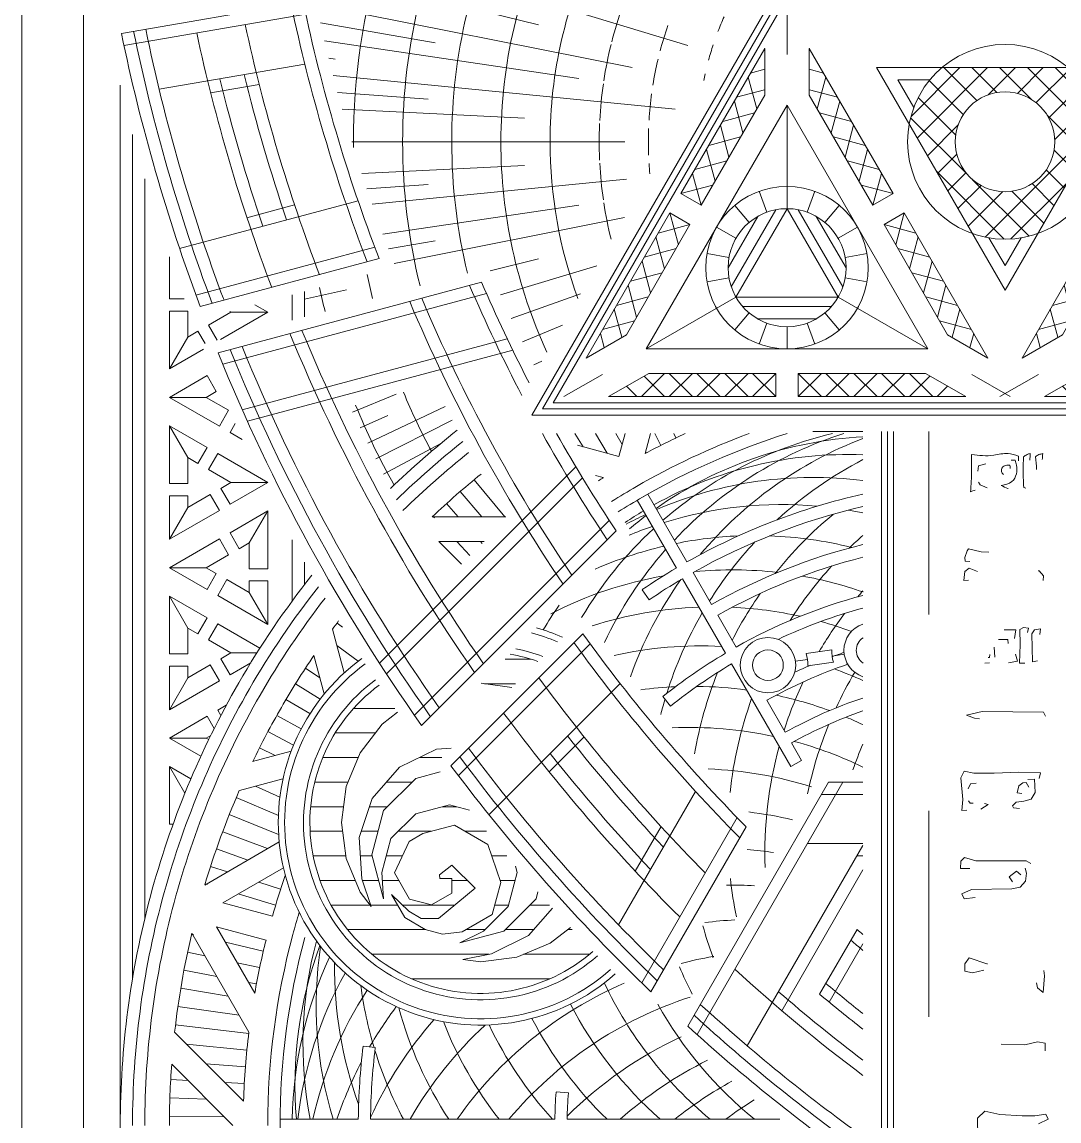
# Model space of a CAD drawing. Header units: inches. Extents: x -51 to 152, y -16 to 48.
# Drawn here: x 5.75 to 7.069, y -1.244 to 0.152 of the extents above; entities that cross this region are included whole.
import ezdxf

# ---------------------------------------------------------------- set-up
doc = ezdxf.new("R2010")
doc.units = ezdxf.units.IN
doc.header["$MEASUREMENT"] = 0
doc.layers.add('NOPLOT', color=40, linetype='Continuous', lineweight=5)

# ---------------------------------------------------------------- blocks, each defined once
blk = doc.blocks.new('Outline')
at = {"layer": 'NOPLOT', "color": 1}
blk.add_line((-1.25, 0), (-1.25, 2.3125), dxfattribs=at)
blk = doc.blocks.new('BG')
at = {"layer": 'NOPLOT'}
for p, q in [((-3.1484, 0.3403), (-3.1484, -1.2589)), ((-2.3798, 0.1223), (-2.7729, 0.2416)), ((-2.8671, 0.2231), (-2.5699, 0.1486)), ((-2.4506, 0.0943), (-2.8522, 0.1742)), ((-2.8471, 0.1511), (-2.7013, 0.1258)), ((-2.8419, 0.1284), (-2.5184, 0.0804)), ((-2.8365, 0.1061), (-2.8284, 0.1051)), ((-2.3959, 0.0413), (-2.8309, 0.0842)), ((-3.1015, 0.072), (-3.1015, 0)), ((-2.8252, 0.0626), (-2.7101, 0.0541)), ((-2.8193, 0.0414), (-2.5875, 0.03)), ((-3.0859, 0.0093), (-3.0859, 0)), ((-2.4599, 0), (-2.8071, 0)), ((-3.1015, -1.4626), (-3.1015, 0)), ((-3.0859, -1.0632), (-3.0859, 0)), ((-2.7944, -0.0402), (-2.5875, -0.03)), ((-3.0703, -0.9867), (-3.0703, -0.047)), ((-2.7879, -0.0598), (-2.7101, -0.0541)), ((-2.4576, -0.0474), (-2.7812, -0.0793)), ((-2.7675, -0.1173), (-2.5184, -0.0804)), ((-2.4602, -0.0962), (-2.7533, -0.1545)), ((-2.7604, -0.136), (-2.7013, -0.1258)), ((-3.039, -0.1463), (-3.039, -0.1997)), ((-2.6312, -0.164), (-2.5699, -0.1486)), ((-2.4956, -0.1575), (-2.6179, -0.1946)), ((-2.8828, -0.2267), (-2.8828, -0.1943)), ((-2.8671, -0.2), (-2.814, -0.1881)), ((-2.8671, -0.2225), (-2.8671, -0.1901)), ((-2.6043, -0.2246), (-2.5161, -0.1931)), ((-3.039, -0.1997), (-3.0202, -0.1997)), ((-2.914, -0.2165), (-2.9304, -0.2071)), ((-3.039, -0.2153), (-3.039, -0.2887)), ((-3.039, -0.2153), (-3.0156, -0.2153)), ((-3.0156, -0.2153), (-3.0156, -0.2481)), ((-2.9893, -0.2329), (-2.9609, -0.2165)), ((-2.9739, -0.2511), (-2.914, -0.2165)), ((-2.9609, -0.2165), (-2.9624, -0.2156)), ((-2.9609, -0.2165), (-2.914, -0.2165)), ((-2.9781, -0.2522), (-2.9893, -0.2329)), ((-2.5392, -0.2331), (-2.5902, -0.2542)), ((-3.0156, -0.2481), (-3.039, -0.2887)), ((-3.0156, -0.2481), (-3.0028, -0.2407)), ((-2.9937, -0.2564), (-3.0028, -0.2407)), ((-3.039, -0.2887), (-2.9957, -0.2637)), ((-2.5758, -0.2834), (-2.5655, -0.2786)), ((-3.039, -0.3248), (-2.9911, -0.2971)), ((-2.9911, -0.2971), (-2.9794, -0.3174)), ((-2.9921, -0.3248), (-2.9794, -0.3174)), ((-2.7507, -0.3207), (-2.8064, -0.3438)), ((-2.9755, -0.3614), (-3.039, -0.3248)), ((-2.9921, -0.3248), (-3.039, -0.3248)), ((-2.9637, -0.3412), (-2.9921, -0.3248)), ((-2.9755, -0.3614), (-2.9637, -0.3412)), ((-2.7965, -0.3635), (-2.7612, -0.3478)), ((-2.7866, -0.3832), (-2.6882, -0.3366)), ((-3.039, -0.4342), (-3.039, -0.3608)), ((-3.039, -0.3608), (-2.9911, -0.3885)), ((-3.0156, -0.4014), (-3.039, -0.3608)), ((-2.9619, -0.3693), (-2.9555, -0.3582)), ((-2.7767, -0.4028), (-2.6794, -0.3538)), ((-2.9464, -0.3782), (-2.9619, -0.3693)), ((-2.5235, -0.3708), (-2.5131, -0.3876)), ((-2.4971, -0.3708), (-2.4822, -0.3958)), ((-2.4713, -0.3708), (-2.4634, -0.3849)), ((-2.4674, -0.3998), (-2.4596, -0.3708)), ((-2.434, -0.3961), (-2.4272, -0.3708)), ((-2.4217, -0.3708), (-2.414, -0.3859)), ((-2.3977, -0.3708), (-2.395, -0.3763)), ((-2.9911, -0.3885), (-3.0028, -0.4088)), ((-2.694, -0.3835), (-2.7669, -0.4225)), ((-2.4674, -0.3998), (-2.5203, -0.3856)), ((-3.0156, -0.4342), (-3.0156, -0.4014)), ((-3.0156, -0.4014), (-3.0028, -0.4088)), ((-2.9776, -0.3963), (-2.9893, -0.4166)), ((-2.9776, -0.3963), (-2.914, -0.433)), ((-2.4336, -0.3945), (-2.433, -0.3955)), ((-2.9893, -0.4166), (-2.9609, -0.433)), ((-2.6514, -0.4294), (-2.6126, -0.4766)), ((-2.4873, -0.4268), (-2.4974, -0.4241)), ((-2.4889, -0.4264), (-2.4883, -0.4274)), ((-3.039, -0.4342), (-3.0156, -0.4342)), ((-2.9609, -0.433), (-2.9736, -0.4404)), ((-2.9619, -0.4607), (-2.9736, -0.4404)), ((-2.914, -0.433), (-2.9619, -0.4607)), ((-2.9609, -0.433), (-2.914, -0.433)), ((-2.6693, -0.4444), (-2.6416, -0.4766)), ((-3.039, -0.5052), (-3.039, -0.4498)), ((-3.039, -0.4498), (-3.0156, -0.4498)), ((-2.9872, -0.4482), (-3.0156, -0.4646)), ((-3.0156, -0.4646), (-3.0156, -0.4498)), ((-2.9755, -0.4685), (-2.9872, -0.4482)), ((-2.6868, -0.4598), (-2.6717, -0.4766)), ((-3.0156, -0.4646), (-3.039, -0.5052)), ((-2.9755, -0.4685), (-3.039, -0.5052)), ((-2.914, -0.4691), (-2.9619, -0.4968)), ((-2.9374, -0.5097), (-2.914, -0.4691)), ((-2.914, -0.5425), (-2.914, -0.4691)), ((-2.705, -0.4766), (-2.6113, -0.4766)), ((-2.704, -0.4756), (-2.7018, -0.478)), ((-2.9619, -0.4968), (-2.9502, -0.5171)), ((-2.9755, -0.5046), (-3.039, -0.5413)), ((-2.9755, -0.5046), (-2.9637, -0.5249)), ((-2.9374, -0.5097), (-2.9502, -0.5171)), ((-2.9374, -0.5425), (-2.9374, -0.5097)), ((-2.8828, -0.5834), (-2.8828, -0.5057)), ((-2.6678, -0.5366), (-2.6966, -0.5079)), ((-2.6966, -0.5079), (-2.639, -0.5079)), ((-2.6737, -0.5079), (-2.6569, -0.5257)), ((-2.6436, -0.5079), (-2.6415, -0.5103)), ((-2.9637, -0.5249), (-2.9921, -0.5413)), ((-3.039, -0.5413), (-2.9911, -0.5689)), ((-2.9921, -0.5413), (-3.039, -0.5413)), ((-2.9921, -0.5413), (-2.9794, -0.5486)), ((-2.914, -0.5425), (-2.9374, -0.5425)), ((-2.8671, -0.5627), (-2.8671, -0.5343)), ((-2.9911, -0.5689), (-2.9794, -0.5486)), ((-2.9776, -0.5767), (-2.9658, -0.5564)), ((-2.9658, -0.5564), (-2.9374, -0.5728)), ((-2.9374, -0.5728), (-2.9374, -0.5581)), ((-2.914, -0.5581), (-2.9374, -0.5581)), ((-2.914, -0.6134), (-2.914, -0.5581)), ((-3.039, -0.6507), (-3.039, -0.5774)), ((-3.039, -0.5774), (-2.9911, -0.605)), ((-3.0156, -0.6179), (-3.039, -0.5774)), ((-2.9776, -0.5767), (-2.914, -0.6134)), ((-2.9374, -0.5728), (-2.914, -0.6134)), ((-2.9911, -0.605), (-3.0028, -0.6253)), ((-2.9776, -0.6128), (-2.9893, -0.6331)), ((-2.9776, -0.6128), (-2.9241, -0.6437)), ((-2.8259, -0.6118), (-2.819, -0.617)), ((-3.0156, -0.6507), (-3.0156, -0.6179)), ((-3.0156, -0.6179), (-3.0028, -0.6253)), ((-2.8169, -0.675), (-2.8317, -0.6195)), ((-2.9893, -0.6331), (-2.9609, -0.6495)), ((-2.8262, -0.6403), (-2.7988, -0.66)), ((-3.039, -0.6507), (-3.0156, -0.6507)), ((-2.9609, -0.6495), (-2.9736, -0.6569)), ((-2.9609, -0.6495), (-2.9278, -0.6495)), ((-2.8421, -0.7016), (-2.8552, -0.6527)), ((-3.039, -0.7217), (-3.039, -0.6664)), ((-3.039, -0.6664), (-3.0156, -0.6664)), ((-2.9872, -0.6647), (-3.0156, -0.6811)), ((-3.0156, -0.6811), (-3.0156, -0.6664)), ((-2.9755, -0.685), (-2.9872, -0.6647)), ((-2.9619, -0.6772), (-2.9736, -0.6569)), ((-2.9356, -0.662), (-2.9619, -0.6772)), ((-2.8661, -0.6691), (-2.8476, -0.6812)), ((-3.0156, -0.6811), (-3.039, -0.7217)), ((-2.817, -0.6744), (-2.8169, -0.6745)), ((-2.9755, -0.685), (-3.039, -0.7217)), ((-2.8787, -0.6887), (-2.8473, -0.7082)), ((-2.6426, -0.6882), (-2.6035, -0.6933)), ((-2.8908, -0.7087), (-2.8603, -0.7267)), ((-2.9776, -0.7223), (-2.9667, -0.716)), ((-2.9776, -0.7223), (-2.9736, -0.7291)), ((-2.7684, -0.7399), (-2.749, -0.725)), ((-3.039, -0.7578), (-2.9911, -0.7301)), ((-2.9911, -0.7301), (-2.9821, -0.7456)), ((-2.9024, -0.7289), (-2.8716, -0.7462)), ((-2.7965, -0.7766), (-2.7684, -0.7399)), ((-2.9137, -0.7493), (-2.8811, -0.7667)), ((-2.999, -0.7809), (-3.039, -0.7578)), ((-2.9921, -0.7578), (-3.039, -0.7578)), ((-2.9921, -0.7578), (-2.9865, -0.7545)), ((-2.989, -0.7596), (-2.9921, -0.7578)), ((-2.8842, -0.7746), (-2.9332, -0.7877)), ((-2.9244, -0.77), (-2.9047, -0.78)), ((-2.8142, -0.8193), (-2.7965, -0.7766)), ((-2.6992, -0.7717), (-2.7464, -0.7949)), ((-2.6807, -0.7704), (-2.6992, -0.7717)), ((-3.039, -0.8672), (-3.039, -0.7939)), ((-3.039, -0.7939), (-3.0117, -0.8096)), ((-3.0193, -0.8279), (-3.039, -0.7939)), ((-2.7464, -0.7949), (-2.781, -0.8344)), ((-2.8946, -0.8097), (-2.9501, -0.8246)), ((-2.8953, -0.8099), (-2.8951, -0.81)), ((-2.7668, -0.85), (-2.7258, -0.809)), ((-2.7258, -0.809), (-2.6948, -0.8007)), ((-2.9294, -0.819), (-2.8986, -0.8329)), ((-2.8202, -0.8651), (-2.8142, -0.8193)), ((-2.954, -0.8335), (-2.9005, -0.8563)), ((-2.781, -0.8344), (-2.7979, -0.8842)), ((-2.7818, -0.906), (-2.7668, -0.85)), ((-2.6828, -0.8425), (-2.7258, -0.8541)), ((-2.6574, -0.8494), (-2.6828, -0.8425)), ((-2.9629, -0.8551), (-2.9002, -0.8801)), ((-2.8142, -0.9109), (-2.8202, -0.8651)), ((-2.7258, -0.8541), (-2.7573, -0.8855)), ((-3.039, -0.8672), (-3.0344, -0.8672)), ((-2.9713, -0.8768), (-2.9141, -0.8983)), ((-2.7168, -0.8791), (-2.7341, -0.8891)), ((-2.6765, -0.8683), (-2.7168, -0.8791)), ((-2.6341, -0.8929), (-2.6765, -0.8683)), ((-2.9941, -0.9445), (-2.8995, -0.8898)), ((-2.7979, -0.8842), (-2.7944, -0.9366)), ((-2.7573, -0.8855), (-2.7688, -0.9286)), ((-2.7341, -0.8891), (-2.7529, -0.9292)), ((-2.6178, -0.9412), (-2.6341, -0.8929)), ((-2.9793, -0.8987), (-2.9392, -0.9128)), ((-2.7668, -0.962), (-2.7818, -0.906)), ((-2.9867, -0.9208), (-2.9653, -0.9278)), ((-2.7965, -0.9536), (-2.8142, -0.9109)), ((-2.6958, -0.9316), (-2.6798, -0.9191)), ((-2.6798, -0.9191), (-2.6501, -0.9487)), ((-2.5968, -0.9286), (-2.599, -0.9206)), ((-2.9712, -0.9673), (-2.8941, -0.9228)), ((-2.7688, -0.9286), (-2.7668, -0.962)), ((-2.7529, -0.9292), (-2.7337, -0.9623)), ((-2.6952, -0.9363), (-2.6958, -0.9316)), ((-2.6083, -0.9716), (-2.5968, -0.9286)), ((-2.9937, -0.9431), (-2.9906, -0.944)), ((-2.9253, -0.9409), (-2.8976, -0.9499)), ((-2.7944, -0.9366), (-2.7824, -0.9719)), ((-2.6501, -0.9487), (-2.6967, -0.987)), ((-2.6801, -0.9363), (-2.6952, -0.9363)), ((-2.6801, -0.955), (-2.6801, -0.9363)), ((-2.6287, -0.9818), (-2.6178, -0.9412)), ((-2.9514, -0.9559), (-2.904, -0.9702)), ((-2.7824, -0.9719), (-2.7965, -0.9536)), ((-2.7568, -0.9565), (-2.7398, -0.9859)), ((-2.7346, -0.9779), (-2.7568, -0.9565)), ((-2.7337, -0.9623), (-2.7057, -0.9698)), ((-2.7057, -0.9698), (-2.6801, -0.955)), ((-2.5728, -0.962), (-2.6138, -1.003)), ((-2.5705, -0.9533), (-2.5728, -0.962)), ((-2.9081, -0.9842), (-2.9712, -0.9673)), ((-2.6398, -1.003), (-2.6083, -0.9716)), ((-2.5824, -1.0086), (-2.552, -0.9739)), ((-2.7398, -0.9859), (-2.7137, -1.001)), ((-2.7189, -0.987), (-2.7346, -0.9779)), ((-2.6967, -0.987), (-2.7189, -0.987)), ((-2.6669, -1.0039), (-2.6287, -0.9818)), ((-2.9162, -1.0144), (-2.9793, -0.9975)), ((-2.9793, -0.9975), (-2.9306, -1.0818)), ((-2.7137, -1.001), (-2.6918, -1.0069)), ((-2.6918, -1.0069), (-2.6669, -1.0039)), ((-2.6138, -1.003), (-2.6698, -1.018)), ((-2.6698, -1.018), (-2.6398, -1.003)), ((-2.5292, -0.9987), (-2.5547, -1.0184)), ((-3.0109, -1.0072), (-3.0078, -1.0079)), ((-3.0106, -1.0058), (-2.938, -1.1315)), ((-2.9678, -1.0173), (-2.9196, -1.0286)), ((-2.6295, -1.0318), (-2.5824, -1.0086)), ((-2.5547, -1.0184), (-2.5974, -1.036)), ((-3.016, -1.0299), (-2.9939, -1.0346)), ((-2.6661, -1.039), (-2.6295, -1.0318)), ((-2.9528, -1.0433), (-2.9243, -1.0494)), ((-2.6432, -1.0421), (-2.6661, -1.039)), ((-2.5974, -1.036), (-2.6432, -1.0421)), ((-3.0205, -1.0528), (-2.9788, -1.0607)), ((-2.9383, -1.0683), (-2.9284, -1.0702)), ((-3.0246, -1.0758), (-2.9643, -1.0858)), ((-2.9303, -1.0807), (-2.9313, -1.0805)), ((-3.0282, -1.0988), (-2.9504, -1.11)), ((-3.0313, -1.122), (-2.9382, -1.1333)), ((-2.9448, -1.2192), (-3.0324, -1.1316)), ((-3.0172, -1.1468), (-2.9405, -1.1544)), ((-2.9582, -1.25), (-3.0361, -1.1721)), ((-2.9922, -1.1718), (-2.9424, -1.1756)), ((-3.0374, -1.1917), (-3.0153, -1.1929)), ((-2.9685, -1.1955), (-2.9436, -1.1969)), ((-3.0384, -1.215), (-2.9917, -1.2165)), ((-2.946, -1.2181), (-2.9447, -1.2181)), ((-3.0389, -1.2383), (-2.9691, -1.2391))]:
    blk.add_line(p, q, dxfattribs=at)
at = {"layer": 'NOPLOT', "linetype": 'Continuous'}
for p, q in [((-2.6119, -0.6575), (-2.5793, -0.6575)), ((-2.6383, -0.6887), (-2.5989, -0.6887)), ((-2.8049, -0.72), (-2.7524, -0.72)), ((-2.8282, -0.7512), (-2.777, -0.7512)), ((-2.8441, -0.7825), (-2.7989, -0.7825)), ((-2.7212, -0.7825), (-2.6927, -0.7825)), ((-2.8543, -0.8137), (-2.8119, -0.8137)), ((-2.7629, -0.8137), (-2.7306, -0.8137)), ((-2.8595, -0.845), (-2.8176, -0.845)), ((-2.7846, -0.845), (-2.7618, -0.845)), ((-2.6919, -0.845), (-2.6737, -0.845)), ((-2.8601, -0.8762), (-2.8187, -0.8762)), ((-2.7952, -0.8762), (-2.7739, -0.8762)), ((-2.748, -0.8762), (-2.706, -0.8762)), ((-2.6629, -0.8762), (-2.6359, -0.8762)), ((-2.8562, -0.9075), (-2.8146, -0.9075)), ((-2.7964, -0.9075), (-2.7815, -0.9075)), ((-2.7632, -0.9075), (-2.7427, -0.9075)), ((-2.6291, -0.9075), (-2.6101, -0.9075)), ((-2.8476, -0.9387), (-2.8026, -0.9387)), ((-2.7937, -0.9387), (-2.7731, -0.9387)), ((-2.7682, -0.9387), (-2.7473, -0.9387)), ((-2.6801, -0.9387), (-2.6601, -0.9387)), ((-2.6186, -0.9387), (-2.5995, -0.9387)), ((-2.8334, -0.97), (-2.7839, -0.97)), ((-2.7831, -0.97), (-2.749, -0.97)), ((-2.7428, -0.97), (-2.676, -0.97)), ((-2.6255, -0.97), (-2.6079, -0.97)), ((-2.5808, -0.97), (-2.5556, -0.97)), ((-2.8125, -1.0012), (-2.7128, -1.0012)), ((-2.6623, -1.0012), (-2.638, -1.0012)), ((-2.612, -1.0012), (-2.576, -1.0012)), ((-2.5324, -1.0012), (-2.5268, -1.0012)), ((-2.7816, -1.0325), (-2.633, -1.0325)), ((-2.5888, -1.0325), (-2.5048, -1.0325)), ((-2.7311, -1.0637), (-2.5554, -1.0637))]:
    blk.add_line(p, q, dxfattribs=at)
at = {"layer": 'NOPLOT'}
for centre, radius, start, end in [((-1.9765, 0), 0.766, 152.5212, 180), ((-1.9765, 0), 0.7035, 153.2438, 180), ((-1.9765, 0), 0.641, 153.7905, 180), ((-1.9765, 0), 0.5785, 154.1083, 180), ((-1.9765, 0), 0.8285, 162.9933, 180), ((-1.9765, 0), 0.516, 160.5223, 165.7277), ((-1.9765, 0), 0.391, 156.0063, 158.9937), ((-1.9765, 0), 0.4535, 161.0002, 165.2498), ((-1.9765, 0), 0.516, 166.1473, 171.3527), ((-1.9765, 0), 0.391, 161.6313, 164.6187), ((-1.9765, 0), 0.4535, 166.6252, 170.8748), ((-1.9765, 0), 0.391, 167.2563, 168.4952), ((-1.9765, 0), 0.516, 171.7723, 176.9777), ((-1.9765, 0), 0.4535, 172.2502, 176.4998), ((-1.9765, 0), 0.516, 177.3973, 180), ((-1.9765, 0), 0.4535, 177.8752, 180), ((-1.9765, 0), 0.8285, 180, 180.4875), ((-1.9765, 0), 0.766, 180, 193.8311), ((-1.9765, 0), 0.7035, 180, 193.7273), ((-1.9765, 0), 0.641, 180, 204.6575), ((-1.9765, 0), 0.5785, 180, 200.1364), ((-1.9765, 0), 0.516, 180, 182.6027), ((-1.9765, 0), 0.4535, 180, 182.1248), ((-1.9765, 0), 0.516, 183.0223, 188.2277), ((-1.9765, 0), 0.4535, 183.5002, 185.1504), ((-1.9765, 0), 0.516, 188.6473, 193.8527), ((-1.9765, 0), 0.8285, 191.7565, 193.9193), ((-1.9765, 0), 0.891, 191.9842, 193.9952), ((-1.9765, 0), 0.8285, 202.5863, 208.3415), ((-1.9765, 0), 0.891, 202.0514, 209.3189), ((-1.9765, -1.25), 1.125, 128.2482, 133.9839), ((-1.9765, -1.25), 0.9375, 110.3089, 120), ((-1.9765, -1.25), 0.9219, 107.4974, 120), ((-1.9765, -1.25), 0.9687, 114.8266, 118.1803), ((-2.1298, -0.8799), 0.5057, 93.0979, 125.0461), ((-2.0802, -0.8631), 0.5057, 103.2097, 130.9291), ((-2.0288, -0.8528), 0.5057, 107.5749, 136.7217), ((-1.9765, -1.25), 1.1094, 128.4089, 134.2158), ((-1.9765, -0.8494), 0.5057, 110.9293, 140.0482), ((-1.9765, -1.25), 1.0938, 128.5737, 134.4162), ((-2.1768, -0.9031), 0.5057, 87.7706, 119.1147), ((-1.9242, -0.8528), 0.5057, 117.4273, 132.5482), ((-1.9765, -1.25), 1.0625, 128.8278, 133.289), ((-1.9765, -1.25), 0.9687, 121.8197, 122.2443), ((-2.2204, -0.9322), 0.5057, 82.8155, 113.1738), ((-1.9765, -1.25), 0.9375, 120, 122.2481), ((-1.9765, -1.25), 0.9219, 120, 122.2386), ((-2.1768, -0.9031), 0.5057, 120.8853, 123.9792), ((-2.2204, -0.9322), 0.5057, 114.9539, 118.0333), ((-2.2598, -0.9667), 0.5057, 84.9518, 107.2619), ((-1.8728, -0.8631), 0.5057, 129.598, 141.5442), ((-2.2598, -0.9667), 0.5057, 78.2889, 80.402), ((-2.2598, -0.9667), 0.5057, 109.0709, 112.6483), ((-2.1298, -0.8799), 0.5057, 126.8261, 129.8797), ((-2.0802, -0.8631), 0.5057, 132.7381, 149.2562), ((-2.2943, -1.0061), 0.5057, 92.4518, 101.4203), ((-2.2943, -1.0061), 0.5057, 75.9558, 87.902), ((-1.8232, -0.8799), 0.5057, 131.3295, 134.0442), ((-2.2943, -1.0061), 0.5057, 103.2783, 113.6926), ((-1.9242, -0.8528), 0.5057, 137.098, 147.8287), ((-2.0288, -0.8528), 0.5057, 138.5797, 154.6707), ((-2.3234, -1.0497), 0.5057, 83.4558, 95.402), ((-1.8232, -0.8799), 0.5057, 137.6213, 147.5246), ((-1.9765, -1.25), 1.125, 141.576, 150), ((-2.3234, -1.0497), 0.5057, 99.9518, 117.1498), ((-1.9765, -0.8494), 0.5057, 144.598, 160.3967), ((-2.3234, -1.0497), 0.5057, 70.7994, 79.8787), ((-1.9765, -1.25), 1.1094, 141.9001, 150), ((-1.7762, -0.9031), 0.5057, 138.8797, 140.0246), ((-1.9765, -1.25), 1.0938, 142.2274, 150), ((-1.8728, -0.8631), 0.5057, 145.1213, 153.007), ((-2.1298, -0.8799), 0.5057, 144.8792, 149.1005), ((-2.3466, -1.0967), 0.5057, 92.1713, 107.8214), ((-1.9242, -0.8528), 0.5057, 149.8499, 162.5246), ((-2.3466, -1.0967), 0.5057, 77.4754, 87.3787), ((-1.7762, -0.9031), 0.5057, 143.1059, 149.6954), ((-1.9765, -1.25), 1.0625, 142.8923, 143.6028), ((-2.3466, -1.0967), 0.5057, 69.7701, 74.3941), ((-2.6432, -0.8651), 0.2494, 66.9923, 74.9859), ((-2.6432, -0.8651), 0.2574, 66.271, 73.958), ((-2.3466, -1.0967), 0.5057, 112.4239, 112.4496), ((-2.3635, -1.1463), 0.5057, 86.993, 102.583), ((-1.9765, -1.25), 1.0625, 145.7931, 150), ((-2.6432, -0.8651), 0.2172, 70.4651, 80.0177), ((-2.6432, -0.8651), 0.2253, 69.4945, 78.5961), ((-2.6432, -0.8651), 0.2574, 125.9305, 311.6032), ((-2.6432, -0.8651), 0.2494, 126.0378, 311.4959), ((-2.3635, -1.1463), 0.5057, 65.9194, 70.3725), ((-2.6432, -0.8651), 0.2253, 126.3636, 311.17), ((-1.8728, -0.8631), 0.5057, 158.1059, 170.2783), ((-1.7326, -0.9322), 0.5057, 149.3234, 155.1242), ((-1.9765, -1.25), 1.125, 150, 165), ((-1.9765, -1.25), 1.1094, 150, 165), ((-2.6432, -0.8651), 0.2172, 126.4738, 311.0598), ((-2.3737, -1.1977), 0.5057, 92.4754, 97.5014), ((-2.3737, -1.1977), 0.5057, 82.1883, 89.3941), ((-1.7762, -0.9031), 0.5057, 154.6275, 162.1166), ((-1.9765, -1.25), 1.0938, 150, 165), ((-1.9242, -0.8528), 0.5057, 163.4262, 165.6719), ((-1.8232, -0.8799), 0.5057, 160.0884, 173.991), ((-2.3737, -1.1977), 0.5057, 69.8758, 77.8725), ((-1.9765, -1.25), 1.0625, 150, 154.2069), ((-2.3737, -1.1977), 0.5057, 64.6442, 67.305), ((-2.3771, -1.25), 0.5057, 77.8834, 92.5632), ((-1.7326, -0.9322), 0.5057, 157.695, 168.1865), ((-2.3771, -1.25), 0.5057, 64.2137, 74.805), ((-1.6932, -0.9667), 0.5057, 156.5499, 160.5093), ((-1.7762, -0.9031), 0.5057, 164.5508, 182.1521), ((-2.3737, -1.3023), 0.5057, 72.5986, 87.7521), ((-1.9765, -1.25), 1.0625, 156.3972, 163.289), ((-2.3635, -1.3537), 0.5057, 76.6454, 83.0503), ((-2.3466, -1.4033), 0.5057, 81.3681, 85.2241), ((-1.9765, -1.25), 0.9687, 160.8597, 164.0758), ((-2.3234, -1.4503), 0.5057, 86.7773, 90.8188), ((-1.8232, -0.8799), 0.5057, 186.3866, 191.9926), ((-1.9765, -1.25), 1.125, 165, 180), ((-1.9765, -1.25), 1.1094, 165, 180), ((-1.9765, -1.25), 1.0938, 165, 180), ((-1.9765, -1.25), 0.9375, 163.205, 165), ((-2.2943, -1.4939), 0.5057, 92.9198, 97.248), ((-1.8728, -0.8631), 0.5057, 195.3, 199.928), ((-1.9765, -1.25), 1.0625, 166.711, 173.6028), ((-1.9765, -1.25), 0.9687, 165.9242, 170.0039), ((-1.9765, -1.25), 0.9375, 165, 180), ((-1.9765, -1.25), 0.9219, 165, 180), ((-2.3635, -1.1463), 0.5057, 165.035, 190.9291), ((-2.3737, -1.1977), 0.5057, 159.6104, 185.0461), ((-2.3466, -1.0967), 0.5057, 171.577, 196.7217), ((-2.3771, -1.25), 0.5057, 155.0068, 179.1147), ((-2.3234, -1.0497), 0.5057, 179.2673, 200.0482), ((-2.2598, -1.5333), 0.5057, 100.072, 104.7), ((-2.2598, -1.5333), 0.5057, 99.9108, 100.072), ((-1.8728, -0.8631), 0.5057, 199.928, 200.0892), ((-2.3737, -1.3023), 0.5057, 150.8995, 173.1739), ((-1.9242, -0.8528), 0.5057, 202.752, 207.0802), ((-2.2943, -1.0061), 0.5057, 187.5504, 196.6374), ((-2.2598, -1.5333), 0.5057, 113.3986, 144.8554), ((-2.0288, -0.8528), 0.5057, 205.297, 230.3541), ((-2.3635, -1.3537), 0.5057, 146.9979, 167.2619), ((-2.2204, -1.5678), 0.5057, 108.0074, 139.9116), ((-2.3466, -1.4033), 0.5057, 143.0137, 149.9704), ((-2.2598, -0.9667), 0.5057, 195.3373, 213.007), ((-2.0802, -0.8631), 0.5057, 207.4094, 228.5718), ((-1.9765, -0.8494), 0.5057, 209.1812, 230.9667), ((-2.3234, -1.4503), 0.5057, 138.5548, 155.402), ((-2.1298, -0.8799), 0.5057, 207.5922, 225.7642), ((-2.2943, -1.4939), 0.5057, 132.7328, 150.1501), ((-2.2204, -0.9322), 0.5057, 201.5737, 217.8117), ((-2.1768, -0.9031), 0.5057, 205.6917, 222.1166), ((-1.9765, -1.25), 0.9687, 172.9725, 178.1803), ((-2.1768, -1.5969), 0.5057, 114.7105, 134.805), ((-2.2943, -1.0061), 0.5057, 197.098, 207.8287), ((-1.9765, -1.25), 1.0625, 175.7931, 180), ((-2.3466, -1.4033), 0.5057, 152.4518, 161.4203), ((-2.1298, -1.6201), 0.5057, 116.4174, 131.6364), ((-2.0802, -1.6369), 0.5057, 118.7955, 128.6766), ((-2.0288, -1.6472), 0.5057, 121.8006, 126.7836)]:
    blk.add_arc(centre, radius, start, end, dxfattribs=at)
blk = doc.blocks.new('*U38')
at = {"layer": 'NOPLOT'}
for p, q in [((-0.1759, 0.0148), (-0.2272, -0.0148)), ((-0.0142, -0.0148), (-0.0142, 0.0148)), ((0.0142, -0.0148), (0.0142, 0.0148)), ((0.1759, 0.0148), (0.2272, -0.0148))]:
    blk.add_line(p, q, dxfattribs=at)
at = {"layer": 'NOPLOT', "linetype": 'Continuous'}
for p, q in [((-0.1852, -0.0148), (-0.1556, 0.0148)), ((-0.1499, -0.0148), (-0.1202, 0.0148)), ((-0.1202, -0.0148), (-0.1499, 0.0148)), ((-0.1145, -0.0148), (-0.0849, 0.0148)), ((-0.0849, -0.0148), (-0.1145, 0.0148)), ((-0.0791, -0.0148), (-0.0495, 0.0148)), ((-0.0495, -0.0148), (-0.0791, 0.0148)), ((-0.0438, -0.0148), (-0.0142, 0.0148)), ((-0.0142, -0.0148), (-0.0438, 0.0148)), ((0.0438, -0.0148), (0.0142, 0.0148)), ((0.0142, -0.0148), (0.0438, 0.0148)), ((0.0791, -0.0148), (0.0495, 0.0148)), ((0.0495, -0.0148), (0.0791, 0.0148)), ((0.1145, -0.0148), (0.0849, 0.0148)), ((0.0849, -0.0148), (0.1145, 0.0148)), ((0.1499, -0.0148), (0.1202, 0.0148)), ((0.1202, -0.0148), (0.1499, 0.0148)), ((0.1852, -0.0148), (0.1556, 0.0148)), ((-0.1556, -0.0148), (-0.1816, 0.0112)), ((0.1556, -0.0148), (0.1816, 0.0112)), ((-0.1909, -0.0148), (-0.2042, -0.0015)), ((0.1909, -0.0148), (0.2042, -0.0015)), ((-0.2269, -0.0148), (-0.227, -0.0147)), ((0.2269, -0.0148), (0.227, -0.0147))]:
    blk.add_line(p, q, dxfattribs=at)
at = {"layer": 'NOPLOT'}
for points in [[(-0.1759, 0.0148), (-0.0142, 0.0148)], [(0.1759, 0.0148), (0.0142, 0.0148)], [(-0.0142, -0.0148), (-0.2272, -0.0148)], [(0.0142, -0.0148), (0.2272, -0.0148)]]:
    blk.add_lwpolyline(points, dxfattribs=at)
blk = doc.blocks.new('*U39')
at = {"layer": 'NOPLOT', "color": 0, "linetype": 'ByBlock', "lineweight": -2, "transparency": 16777216}
for p, rotation in [((6.8709, 0.3946), 240), ((7.1291, 0.3946), 120)]:
    blk.add_blockref('*U38', p, dxfattribs=dict(at, rotation=rotation))
blk.add_blockref('*U38', (7, 0.171), dxfattribs=at)
blk = doc.blocks.new('Goddess')
at = {"layer": 'NOPLOT'}
for p, q in [((0, 0.2066), (0, 0.075)), ((-0.0256, 0.0705), (-0.0353, 0.0971)), ((0.0256, 0.0705), (0.0353, 0.0971)), ((-0.0143, 0.0736), (-0.0709, -0.0245)), ((-0.0482, 0.0574), (-0.0664, 0.0791)), ((0, 0.075), (-0.0649, -0.0375)), ((0, 0.075), (0.0649, -0.0375)), ((0.0143, 0.0736), (0.0709, -0.0245)), ((0.0482, 0.0574), (0.0664, 0.0791)), ((-0.0372, 0.0651), (-0.075, -0.0003)), ((0.0372, 0.0651), (0.075, -0.0003)), ((-0.0649, 0.0375), (-0.0895, 0.0517)), ((0.0649, 0.0375), (0.0895, 0.0517)), ((-0.0739, 0.013), (-0.1017, 0.0179)), ((0.0739, 0.013), (0.1017, 0.0179)), ((-0.0739, -0.013), (-0.1017, -0.0179)), ((0.0739, -0.013), (0.1017, -0.0179)), ((-0.1789, -0.1033), (-0.0649, -0.0375)), ((0.0649, -0.0375), (-0.0649, -0.0375)), ((0.1789, -0.1033), (0.0649, -0.0375)), ((0.0566, -0.0492), (-0.0566, -0.0492)), ((-0.0482, -0.0574), (-0.0664, -0.0791)), ((0.0378, -0.0648), (-0.0378, -0.0648)), ((0.0482, -0.0574), (0.0664, -0.0791)), ((-0.0256, -0.0705), (-0.0353, -0.0971)), ((0, -0.075), (0, -0.1033)), ((0.0256, -0.0705), (0.0353, -0.0971))]:
    blk.add_line(p, q, dxfattribs=at)
for points in [[(-0.1789, -0.1033), (0, 0.2066)], [(0.1789, -0.1033), (0, 0.2066)], [(0.1789, -0.1033), (-0.1789, -0.1033)]]:
    blk.add_lwpolyline(points, dxfattribs=at)
for radius in [0.1033, 0.075]:
    blk.add_circle((0, 0), radius, dxfattribs=at)
blk.add_blockref('*U39', (-7, -0.3201), dxfattribs=at)
blk = doc.blocks.new('Goddess_Core')
at = {"layer": 'NOPLOT'}
for p, q in [((0.1633, 0.0943), (-0.1633, 0.0943)), ((-0.1633, 0.0943), (0, -0.1886)), ((0.1633, 0.0943), (-0.1633, 0.0943)), ((-0.1633, 0.0943), (0, -0.1886)), ((0, -0.1886), (0.1633, 0.0943)), ((0, -0.1886), (0.1633, 0.0943)), ((-0.0956, 0.0787), (-0.1363, 0.0787)), ((-0.1363, 0.0787), (-0.1159, 0.0434)), ((0.1363, 0.0787), (0.0956, 0.0787)), ((0.1159, 0.0434), (0.1363, 0.0787)), ((-0.0204, -0.1221), (0, -0.1574)), ((0, -0.1574), (0.0204, -0.1221))]:
    blk.add_line(p, q, dxfattribs=at)
at = {"layer": 'NOPLOT', "linetype": 'Continuous'}
for p, q in [((-0.1195, 0.0322), (-0.0574, 0.0943)), ((-0.1116, 0.0048), (-0.0221, 0.0943)), ((-0.0357, 0.0524), (-0.0776, 0.0943)), ((-0.0105, 0.0625), (-0.0423, 0.0943)), ((-0.0214, 0.0596), (0.0133, 0.0943)), ((0.0337, 0.0537), (-0.0069, 0.0943)), ((0.0157, 0.0614), (0.0486, 0.0943)), ((0.114, 0.0088), (0.0284, 0.0943)), ((0.0393, 0.0497), (0.0822, 0.0925)), ((0.1166, 0.0414), (0.0638, 0.0943)), ((-0.0532, 0.0345), (-0.0964, 0.0777)), ((0.0555, 0.0305), (0.0991, 0.0741)), ((-0.0628, 0.0087), (-0.1103, 0.0562)), ((0.0633, 0.0029), (0.1123, 0.052)), ((-0.0478, -0.0416), (-0.12, 0.0305)), ((0.101, -0.0136), (0.0537, 0.0337)), ((-0.0987, -0.0177), (-0.0596, 0.0214)), ((-0.0254, -0.1211), (0.1211, 0.0254)), ((0.0881, -0.0361), (0.0625, -0.0105)), ((-0.0858, -0.0401), (-0.0614, -0.0157)), ((-0.001, -0.1238), (-0.0872, -0.0375)), ((-0.0728, -0.0625), (-0.0497, -0.0393)), ((0.0751, -0.0585), (0.0524, -0.0357)), ((-0.0599, -0.0849), (-0.0305, -0.0555)), ((0.0305, -0.12), (-0.0416, -0.0478)), ((0.0075, -0.1235), (0.0786, -0.0525)), ((0.0622, -0.0809), (0.0345, -0.0532)), ((-0.0469, -0.1073), (-0.0029, -0.0633)), ((0.0493, -0.1033), (0.0087, -0.0628))]:
    blk.add_line(p, q, dxfattribs=at)
at = {"layer": 'NOPLOT'}
for radius in [0.1238, 0.0634, 0.0634]:
    blk.add_circle((0, 0), radius, dxfattribs=at)
blk = doc.blocks.new('MasterSword_Half')
at = {"layer": 'NOPLOT'}
for points in [[(0, -4.9262, 0.10221), (0.1572, -4.1653), (0.1572, -2.8682)], [(0, -4.8858, 0.0973), (0.1416, -4.1653), (0.1416, -2.8682)], [(0, -4.9063, 0.099793), (0.1494, -4.1653), (0.1494, -2.8682)]]:
    blk.add_lwpolyline(points, format="xyb", dxfattribs=at)
blk = doc.blocks.new('A$C7CCE18EE')
at = {"layer": 'NOPLOT'}
for p, q in [((-0.4187, 0.2598), (-0.4987, 0.3059)), ((-0.4265, 0.2462), (-0.4987, 0.2879)), ((-0.4791, 0.1864), (-0.4322, 0.2676)), ((-0.4655, 0.1786), (-0.4187, 0.2598)), ((-0.4577, 0.1921), (-0.5196, 0.2278)), ((-0.4655, 0.1786), (-0.5196, 0.2098)), ((0.1973, -0.0958), (0.1504, -0.177)), ((0.1759, -0.1016), (0.357, -0.2061)), ((0.3528, -0.2758), (0.1447, -0.1557)), ((0.2525, -0.3414), (0.345, -0.3573)), ((-0.4915, -1.7387), (-0.4486, -1.813))]:
    blk.add_line(p, q, dxfattribs=at)
for points in [[(0.3432, -0.3729, 0.020999), (0.3577, -0.1885), (0.1837, -0.088), (0.1368, -0.1692), (0.2612, -0.241, -0.013802), (0.2507, -0.357), (0.3432, -0.3729)], [(0.2652, -0.1351, -0.012566), (0.2612, -0.241, -0.010494)], [(-0.4915, -1.8472, 0.008026), (-0.4364, -1.8029), (-0.4839, -1.7205, -0.001166), (-0.4915, -1.7268)]]:
    blk.add_lwpolyline(points, format="xyb", dxfattribs=at)
blk.add_lwpolyline([(0.2612, -0.241), (0.3514, -0.2931)], dxfattribs=at)
for radius, start, end in [(2.125, 353.2029, 359.0317), (2.1875, 353.1185, 358.1271), (2.125, 309.5292, 310.0722), (2.1875, 308.1911, 309.7816)]:
    blk.add_arc((-1.844, -0.1081), radius, start, end, dxfattribs=at)

msp = doc.modelspace()

# ---------------------------------------------------------------- linework, layer by layer
at = {"layer": 'NOPLOT'}
for p, q in [((6.7228, 0.1111), (6.7228, 0.1677)), ((6.1773, -0.0749), (5.9504, -0.1357)), ((6.0966, -0.0803), (6.0361, -0.0965)), ((6.1986, -0.1339), (5.9712, -0.1948)), ((6.3407, -0.1928), (6.0054, -0.2827)), ((6.3671, -0.2505), (6.0302, -0.3407)), ((6.374, -0.2648), (6.0367, -0.3552)), ((6.488, -0.2956), (6.439, -0.3239)), ((6.9576, -0.2956), (7.0067, -0.3239)), ((7.0424, -0.2956), (6.9933, -0.3239)), ((6.8194, -0.3682), (6.7556, -0.3682)), ((6.9033, -0.6009), (6.9033, -0.3682)), ((7.0127, -0.4048), (7.0078, -0.4048)), ((6.4543, -0.4132), (6.2047, -0.6627)), ((6.4626, -0.427), (6.2134, -0.6761)), ((6.9684, -0.4359), (6.9663, -0.4324)), ((6.9771, -0.4396), (6.9684, -0.4359)), ((6.5458, -0.4477), (6.5323, -0.4555)), ((6.5323, -0.4555), (6.5821, -0.5417)), ((6.5458, -0.4477), (6.5956, -0.5339)), ((6.4967, -0.4812), (6.2491, -0.7288)), ((6.5899, -0.5553), (6.6446, -0.65)), ((6.6034, -0.5475), (6.6268, -0.5881)), ((6.5387, -0.5692), (6.5475, -0.5821)), ((6.6347, -0.6016), (6.6581, -0.6422)), ((6.4724, -0.6381), (6.305, -0.8055)), ((6.7796, -0.6457), (6.7472, -0.6503)), ((6.7956, -0.6513), (6.7801, -0.6535)), ((6.6524, -0.6635), (6.7277, -0.794)), ((6.7489, -0.6579), (6.7334, -0.6601)), ((6.7818, -0.6611), (6.7494, -0.6658)), ((6.5105, -0.6883), (6.3437, -0.8552)), ((6.5746, -0.7173), (6.5648, -0.7051)), ((6.6972, -0.7098), (6.7206, -0.7504)), ((6.4647, -0.7563), (6.4202, -0.8007)), ((6.7284, -0.764), (6.7413, -0.7862)), ((6.7413, -0.7862), (6.7277, -0.794)), ((6.7937, -0.8136), (6.6084, -1.1346)), ((6.8194, -0.8293), (6.7666, -0.8293)), ((6.9033, -1.1121), (6.9033, -0.8502)), ((6.945, -0.8499), (6.9514, -0.8494)), ((6.9784, -0.842), (6.974, -0.8408)), ((7.0107, -0.8465), (7.0183, -0.8473)), ((6.8194, -0.8918), (6.7486, -0.8918)), ((6.8194, -0.8941), (6.6723, -1.1489)), ((6.8194, -0.9074), (6.8117, -0.9074)), ((6.8194, -0.9254), (6.7161, -1.1042)), ((6.1838, -1.1492), (6.1993, -1.1511)), ((6.4448, -1.2087), (6.4292, -1.2075)), ((6.0781, -1.2422), (6.1777, -1.2422)), ((6.0781, -1.2422), (6.0781, -1.2578)), ((6.1933, -1.2422), (6.4277, -1.2422)), ((6.4433, -1.2422), (6.7138, -1.2422))]:
    msp.add_line(p, q, dxfattribs=at)
for points in [[(7.6016, -0.3473), (7, 0.6947), (6.3984, -0.3473)], [(7.5881, -0.3395), (7, 0.6791), (6.4119, -0.3395)], [(7.5746, -0.3317), (7, 0.6634), (6.4254, -0.3317)]]:
    msp.add_lwpolyline(points, close=True, dxfattribs=at)
for points in [[(5.8765, 0.1378), (6.1076, 0.1775, 0.040372), (6.2042, -0.1485), (5.9766, -0.2095, -0.038618)], [(6.4631, -0.6253, 0.038126), (6.6707, -0.8704), (6.5496, -1.0801, -0.040977), (6.2955, -0.7929)]]:
    msp.add_lwpolyline(points, format="xyb", close=True, dxfattribs=at)
for points in [[(5.8797, 0.1225), (6.1109, 0.1623)], [(5.9244, 0.0668), (6.1097, 0.0986)], [(5.9899, 0.0622), (6.0517, 0.0728)], [(6.9754, -0.4092), (6.9661, -0.4116), (6.9653, -0.4184)], [(6.9551, -0.5333), (6.9493, -0.5329), (6.9491, -0.5284), (6.9518, -0.5197), (6.9535, -0.5173)], [(6.9535, -0.5173), (6.9697, -0.5212), (6.9794, -0.5214)], [(6.9534, -0.5571), (6.9478, -0.5574), (6.9491, -0.5459), (6.9545, -0.5417), (6.9649, -0.5459), (6.9652, -0.5459)], [(7.0421, -0.5452), (7.0436, -0.5452)], [(7.0436, -0.5452), (7.0491, -0.5516), (7.0486, -0.5576)], [(6.9987, -0.6203), (7.0033, -0.6201), (7.0137, -0.6201)], [(7.0137, -0.6201), (7.0122, -0.6313)], [(7.0252, -0.6627), (7.0185, -0.6627), (7.0192, -0.6389), (7.0189, -0.6199), (7.0234, -0.6174), (7.0299, -0.6182)], [(7.0299, -0.6182), (7.0286, -0.6237)], [(7.0412, -0.6597), (7.0351, -0.6607), (7.0342, -0.6254), (7.0373, -0.6201), (7.0451, -0.6189)], [(7.0451, -0.6189), (7.0444, -0.6263)], [(6.9871, -0.655), (6.9862, -0.6421)], [(6.9916, -0.6326), (6.9926, -0.6324), (7.0037, -0.6324)], [(7.0037, -0.6324), (7.0042, -0.6374)], [(6.9786, -0.6553), (6.9802, -0.6553), (6.9807, -0.6516)], [(7.0133, -0.6511), (7.0157, -0.6602), (7.0045, -0.662)], [(6.9801, -0.6622), (6.9744, -0.6624)], [(6.951, -0.7288), (6.9711, -0.7241), (7.0488, -0.7248), (7.0515, -0.7299)], [(6.9677, -0.7332), (6.9612, -0.7326), (6.951, -0.7288)], [(7.0434, -0.8092), (7.0452, -0.8021), (7.0174, -0.8012), (6.9862, -0.8023), (6.9602, -0.8023), (6.948, -0.7997), (6.944, -0.8085), (6.9462, -0.836), (6.945, -0.8499)], [(6.9532, -0.8224), (6.9559, -0.816), (6.9632, -0.8151)], [(7.029, -0.8104), (7.0374, -0.8101), (7.0382, -0.8269), (7.0334, -0.8354), (7.0241, -0.838), (7.0141, -0.8391), (7.0096, -0.8437), (7.0107, -0.8465)], [(7.0213, -0.8282), (7.0154, -0.8273), (7.0175, -0.8186), (7.0227, -0.8146), (7.0268, -0.8141), (7.0303, -0.82)], [(6.6064, -0.8255), (6.5085, -0.9951)], [(6.9595, -0.8405), (6.9555, -0.8405), (6.9535, -0.8375)], [(6.9693, -0.848), (6.9784, -0.842)], [(6.6593, -0.8588), (6.538, -1.069)], [(6.5626, -0.8702), (6.5299, -0.9268)], [(6.9553, -0.9237), (6.9432, -0.9237), (6.944, -0.9143), (6.9486, -0.9094)], [(6.9486, -0.9094), (6.963, -0.9136), (7.027, -0.9138), (7.033, -0.9173)], [(6.9622, -0.9602), (6.9481, -0.9622), (6.9452, -0.9558), (6.9575, -0.9501), (7.0085, -0.9493), (7.0194, -0.9472), (7.026, -0.9398), (7.0275, -0.9294), (7.0255, -0.9229)], [(7.0093, -0.9404), (7.0051, -0.934), (7.0145, -0.9271)], [(7.0145, -0.9271), (7.0203, -0.9314)], [(6.9729, -1.0527), (6.9588, -1.0559), (6.9491, -1.0542), (6.9488, -1.0445), (6.9542, -1.037)], [(6.9542, -1.037), (6.9768, -1.0445), (6.9777, -1.0445)], [(7.0492, -1.053), (7.0504, -1.0599), (7.0485, -1.0809), (7.0415, -1.0752), (7.0401, -1.0687)], [(6.995, -1.1468), (7.0253, -1.1474), (7.0412, -1.1439), (7.0509, -1.1456), (7.0512, -1.1553)], [(6.9783, -1.2843), (6.973, -1.2842), (6.967, -1.2806), (6.9649, -1.2499), (6.9648, -1.2408), (6.9742, -1.232), (6.9934, -1.2362), (7.0216, -1.2377), (7.0378, -1.2377), (7.0519, -1.2357), (7.0548, -1.2421), (7.0425, -1.2478)]]:
    msp.add_lwpolyline(points, dxfattribs=at)
for points in [[(6.3949, -0.3064, -0.017715), (6.3344, -0.1783), (5.9994, -0.2681, 0.057767), (6.2582, -0.7418), (6.5055, -0.4945, -0.018145), (6.4297, -0.3708)], [(6.8194, -0.8136), (6.7756, -0.8136), (6.5965, -1.1239, 0.030505), (6.8194, -1.3027)]]:
    msp.add_lwpolyline(points, format="xyb", dxfattribs=at)
for radius in [0.0352, 0.0195]:
    msp.add_circle((6.6986, -0.6651), radius, dxfattribs=at)
for centre, radius, start, end in [((8.1719, 0.6114), 2.125, 191.8544, 201.0724), ((8.1719, 0.6114), 2.3281, 191.6705, 200.5408), ((8.1719, 0.6114), 2.3125, 191.6835, 200.5784), ((8.1719, 0.6114), 2.1875, 192.2037, 200.8983), ((8.1719, 0.6114), 2.25, 192.1355, 200.7339), ((8.1719, 0.6114), 2.2031, 193.8144, 198.8171), ((8.1719, 0.6114), 2.2344, 193.7574, 198.7637), ((8.1719, 0.6114), 2.0156, 203.1944, 207.603), ((8.1719, 0.6114), 2.0937, 202.8867, 214.0895), ((8.1719, 0.6114), 2.0781, 202.9464, 214.0065), ((8.1719, 0.6114), 2.25, 202.3359, 214.8555), ((8.1719, 0.6114), 2.2344, 202.3874, 214.7838), ((8.1719, 0.6114), 2.3281, 202.0884, 215.1994), ((8.1719, 0.6114), 2.3125, 202.1366, 215.1325), ((8.1719, 0.6114), 2.0156, 209.1631, 213.6611), ((7, -1.25), 0.8224, 102.6879, 119.4557), ((7, -1.25), 0.8068, 102.9378, 119.4451), ((7, -1.25), 0.7599, 103.7511, 119.4109), ((7, -1.25), 0.7443, 104.0457, 119.3985), ((7, -1.25), 0.8224, 120.5443, 124.1188), ((7, -1.25), 0.8068, 120.5548, 124.1188), ((7, -1.25), 0.6974, 105.0112, 119.3581), ((7, -1.25), 0.6818, 105.3636, 115.0465), ((6.8304, -0.6463), 0.0352, 108.2302, 251.7698), ((8.1719, 0.6114), 2.125, 215.9626, 224.7444), ((6.8304, -0.6463), 0.0195, 124.2696, 235.7304), ((7, -1.25), 0.6974, 120.6419, 128.6118), ((6.6986, -0.6651), 0.0508, 359.2683, 16.9677), ((6.8304, -0.6463), 0.0508, 179.2683, 196.9677), ((7, -1.25), 0.6349, 108.8078, 110.2524), ((7, -1.25), 0.6818, 120.6566, 128.6118), ((7, -1.25), 0.6193, 108.8468, 119.2771), ((7, -1.25), 0.6349, 112.9309, 114.9131), ((8.1719, 0.6114), 2.1875, 216.2228, 224.7667), ((7, -1.25), 0.5724, 108.3953, 119.2179), ((8.1719, 0.6114), 2.25, 216.4685, 225.1997), ((7, -1.25), 0.5568, 108.9309, 119.196), ((8.1719, 0.6114), 2.2031, 218.3359, 223.1866), ((8.1719, 0.6114), 2.3281, 216.7568, 226.1036), ((8.1719, 0.6114), 2.3125, 216.7007, 226.0078), ((8.1719, 0.6114), 2.2344, 218.4295, 223.4286), ((8.1719, 0.6114), 2.25, 227.6558, 233.0504), ((8.1719, 0.6114), 2.2344, 229.2043, 232.7484), ((8.1719, 0.6114), 2.3125, 227.5984, 234.2065), ((8.1719, 0.6114), 2.3281, 227.6829, 234.4833), ((7, -1.25), 0.8224, 172.9612, 179.4557), ((7, -1.25), 0.8068, 172.9612, 179.4452), ((7, -1.25), 0.5724, 175.7467, 179.2179), ((7, -1.25), 0.5568, 175.7467, 179.196)]:
    msp.add_arc(centre, radius, start, end, dxfattribs=at)
for points in [[(6.9575, -0.3973), (6.9575, -0.4177), (6.9563, -0.4447)], [(7.0172, -0.3996), (7.0038, -0.396), (6.9856, -0.3984), (6.9575, -0.3973)], [(7.0127, -0.4048), (7.0144, -0.411), (7.0144, -0.4221), (7.0087, -0.4319), (6.9951, -0.4369)], [(7.0238, -0.4395), (7.0235, -0.4347), (7.0235, -0.4002)], [(7.0235, -0.4002), (7.028, -0.3976), (7.0318, -0.396)], [(7.0386, -0.4002), (7.0431, -0.3976), (7.048, -0.3963)]]:
    msp.add_spline(points, degree=3, dxfattribs=at)
for points in [[(7.0173, -0.4053), (7.0172, -0.4034), (7.0172, -0.4015), (7.0172, -0.3996)], [(7.0318, -0.396), (7.0318, -0.3988), (7.0318, -0.4016), (7.0317, -0.4044)], [(7.0401, -0.4163), (7.0399, -0.411), (7.0392, -0.4056), (7.0386, -0.4002)], [(7.048, -0.3963), (7.0478, -0.3988), (7.0475, -0.4013), (7.0473, -0.4038)], [(7.0063, -0.411), (7.0063, -0.4124), (7.0063, -0.4139), (7.0067, -0.4152)], [(6.9563, -0.4447), (6.9582, -0.4439), (6.9601, -0.4432), (6.9621, -0.4428)], [(7.0263, -0.4401), (7.0255, -0.44), (7.0247, -0.4398), (7.0238, -0.4395)]]:
    msp.add_open_spline(points, degree=3, dxfattribs=at)
for points, knots in [([(6.9979, -0.4229), (6.9957, -0.4213), (6.9941, -0.4136), (7.0013, -0.4108), (7.005, -0.411), (7.0063, -0.411)], [0.01172311, 0.01172311, 0.01172311, 0.01172311, 0.02002375, 0.02699386, 0.0311931, 0.0311931, 0.0311931, 0.0311931]), ([(6.9951, -0.4369), (6.998, -0.4382), (7.0009, -0.4394), (7.0039, -0.4406), (7.004, -0.4406)], [0, 0, 0, 0, 0.00926142, 0.009609893, 0.009609893, 0.009609893, 0.009609893])]:
    msp.add_open_spline(points, degree=3, knots=knots, dxfattribs=at)

# ---------------------------------------------------------------- block references
at = {"color": 1}
msp.add_blockref('Outline', (7, 0), dxfattribs=at)
at = {"color": 1, "xscale": -1, "rotation": 180}
msp.add_blockref('Outline', (7, 0), dxfattribs=at)
at = {"layer": 'NOPLOT', "xscale": -1}
for name, p in [('MasterSword_Half', (7, 2.5)), ('A$C7CCE18EE', (6.3279, 0.7195))]:
    msp.add_blockref(name, p, dxfattribs=at)
at = {"layer": 'NOPLOT'}
for name, p in [('BG', (8.9765, 0)), ('Goddess', (6.7228, -0.16)), ('Goddess_Core', (7, 0)), ('Goddess', (7.2772, -0.16))]:
    msp.add_blockref(name, p, dxfattribs=at)

doc.saveas('drawing.dxf')
